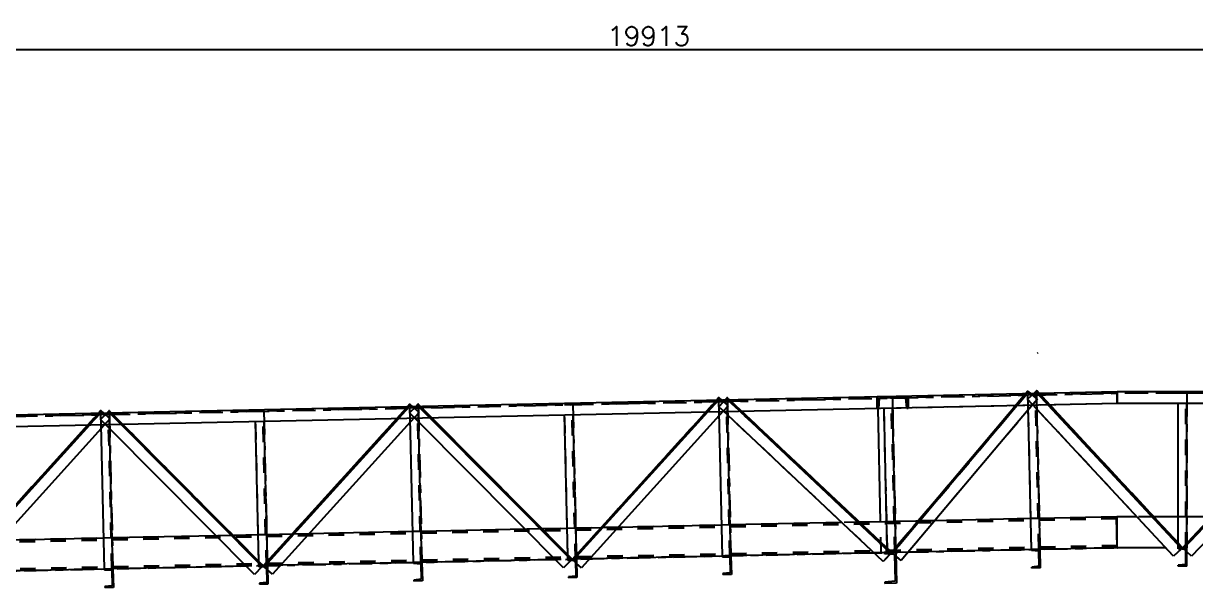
# Model space of a CAD drawing. Header units: millimetres. Extents: x 2368 to 8313, y 7493 to 11698.
# Drawn here: x 4255 to 4406.7, y 8305.8 to 8378.9 of the extents above; entities that cross this region are included whole.
import ezdxf

# ---------------------------------------------------------------- set-up
doc = ezdxf.new("R2010")
doc.units = ezdxf.units.MM
for name, pattern in [('XKITLINE00', [0]), ('XKITLINE02', [4, 2, -2]), ('XKITLINE03', [6, 3, -1, 1, -1])]:
    doc.linetypes.add(name, pattern=pattern)
doc.styles.add('ROMANS', font='romans.shx')
doc.dimstyles.new('MD300', dxfattribs={"dimtxt": 2.5, "dimasz": 2.5, "dimexe": 1, "dimexo": 1, "dimgap": 0.5, "dimtad": 1, "dimdec": 1, "dimlfac": 50, "dimrnd": 0.5, "dimdsep": 46, "dimtxsty": 'ROMANS', "dimcen": 1, "dimclrd": 146, "dimclre": 146, "dimclrt": 30, "dimadec": 1, "dimazin": 2, "dimtfac": 1, "dimtdec": 1, "dimtmove": 0, "dimatfit": 1, "dimfxl": 1, "dimtolj": 1, "dimtzin": 0, "dimlwd": -1, "dimlwe": -1, "dimarcsym": 0})

# ---------------------------------------------------------------- blocks, each defined once
blk = doc.blocks.new('*D52')
at = {"color": 146, "transparency": 16777216}
for p, q in [((4136.82, 8326.87), (4136.82, 8376.5)), ((4535.08, 8331.99), (4535.08, 8376.5)), ((4139.32, 8375.5), (4532.58, 8375.5))]:
    blk.add_line(p, q, dxfattribs=at)
for points in [[(4139.32, 8375.92), (4139.32, 8375.08), (4136.82, 8375.5)], [(4532.58, 8375.92), (4532.58, 8375.08), (4535.08, 8375.5)]]:
    blk.add_solid(points, dxfattribs=at)
at = {"layer": 'Defpoints', "color": 0, "transparency": 16777216}
for p in [(4535.08, 8375.5), (4535.08, 8330.99), (4136.82, 8325.87)]:
    blk.add_point(p, dxfattribs=at)
at = {"color": 30, "transparency": 16777216, "insert": (4335.95, 8377.25), "char_height": 2.5, "attachment_point": 5, "style": 'ROMANS'}
blk.add_mtext('\\A1;19913', dxfattribs=at)

msp = doc.modelspace()

# ---------------------------------------------------------------- linework, layer by layer
at = {"color": 7, "linetype": 'XKITLINE00'}
for p, q in [((4386.2858, 8336.1785), (4386.3687, 8336.262)), ((4396.5847, 8331.1614), (4153.0662, 8326.0379)), ((4365.514, 8330.5077), (4365.514, 8330.5384)), ((4366.9729, 8330.5384), (4365.514, 8330.5384)), ((4365.514, 8330.5384), (4365.514, 8330.5384)), ((4385.0254, 8331.2687), (4384.7243, 8330.9119)), ((4385.1477, 8331.1655), (4384.9374, 8330.9163)), ((4385.1477, 8331.1655), (4385.0254, 8331.2687)), ((4385.0255, 8331.2687), (4385.0254, 8331.2687)), ((4385.1477, 8331.1655), (4385.1478, 8331.1655)), ((4385.4307, 8330.9267), (4385.1478, 8331.1655)), ((4386.0476, 8331.2035), (4385.7569, 8330.9336)), ((4386.1648, 8331.3124), (4386.0476, 8331.2035)), ((4386.2879, 8330.9447), (4386.0476, 8331.2035)), ((4386.502, 8330.9493), (4386.1648, 8331.3124)), ((4396.6163, 8329.6617), (4396.5847, 8331.1614)), ((4396.5883, 8331.1614), (4396.5883, 8329.6614)), ((5216.5882, 8331.1614), (4396.5883, 8331.1614)), ((4396.6163, 8329.6617), (4153.0819, 8324.5379)), ((4305.0431, 8329.5869), (4304.7186, 8329.2286)), ((4305.1617, 8329.4795), (4304.9386, 8329.2332)), ((4305.4224, 8329.2434), (4305.0431, 8329.5869)), ((4306.1315, 8329.5731), (4305.8076, 8329.2515)), ((4306.2167, 8329.2601), (4306.0179, 8329.4603)), ((4306.4376, 8329.2647), (4306.1315, 8329.5731)), ((4345.0343, 8330.4278), (4344.7102, 8330.07)), ((4345.1529, 8330.3204), (4344.9303, 8330.0746)), ((4345.4131, 8330.0848), (4345.0343, 8330.4278)), ((4346.013, 8330.2984), (4345.8198, 8330.0933)), ((4346.1227, 8330.4149), (4346.013, 8330.2984)), ((4346.013, 8330.2984), (4346.013, 8330.2984)), ((4346.2217, 8330.1018), (4346.013, 8330.2984)), ((4346.1227, 8330.4149), (4346.1227, 8330.4149)), ((4346.45, 8330.1066), (4346.1227, 8330.4149)), ((4365.9606, 8314.3475), (4365.652, 8329.0103)), ((4366.8322, 8310.9076), (4366.4162, 8329.0263)), ((4383.4352, 8329.3844), (4367.3944, 8310.3774)), ((4367.93, 8311.0121), (4367.516, 8329.0495)), ((4383.6483, 8329.3889), (4367.5166, 8310.2742)), ((4369.344, 8329.0384), (4369.34, 8329.0879)), ((4369.514, 8329.0384), (4369.344, 8329.0384)), ((4369.344, 8329.0384), (4369.344, 8329.0384)), ((4369.514, 8329.0384), (4369.514, 8329.0915)), ((4369.514, 8329.0384), (4369.514, 8329.0384)), ((4385.4907, 8310.7568), (4385.0623, 8329.4186)), ((4386.5904, 8310.7821), (4386.162, 8329.4418)), ((4404.9207, 8310.8825), (4387.6546, 8329.4732)), ((4405.0379, 8310.9913), (4387.8688, 8329.4777)), ((5216.5882, 8329.6614), (4396.5883, 8329.6614)), ((4404.4879, 8311.5835), (4404.4879, 8329.6614)), ((4422.7413, 8329.6614), (4405.0379, 8310.9913)), ((4422.9618, 8329.6614), (4405.154, 8310.8813)), ((4405.5879, 8311.5714), (4405.5879, 8329.6614)), ((4424.4879, 8329.1781), (4406.199, 8309.8904)), ((4265.0515, 8328.7432), (4264.7291, 8328.3872)), ((4265.1701, 8328.6358), (4264.9491, 8328.3918)), ((4265.4284, 8328.4019), (4265.0515, 8328.7432)), ((4266.1403, 8328.7313), (4265.8168, 8328.4101)), ((4266.2251, 8328.4187), (4266.0267, 8328.6185)), ((4266.446, 8328.4233), (4266.1403, 8328.7313)), ((4303.3336, 8327.6991), (4286.0634, 8308.6277)), ((4303.5536, 8327.7037), (4286.182, 8308.5203)), ((4305.5082, 8309.074), (4305.0799, 8327.7358)), ((4306.608, 8309.0992), (4306.1796, 8327.759)), ((4325.9402, 8309.3949), (4307.6759, 8327.7905)), ((4326.0537, 8309.5076), (4307.8967, 8327.7951)), ((4325.4905, 8310.0749), (4325.0755, 8328.1565)), ((4343.3252, 8328.5405), (4326.0546, 8309.4686)), ((4343.5453, 8328.5451), (4326.1732, 8309.3612)), ((4326.5911, 8310.0611), (4326.1752, 8328.1797)), ((4345.0821, 8328.0969), (4327.2406, 8308.3946)), ((4345.4995, 8309.9149), (4345.0711, 8328.5772)), ((4346.5992, 8309.9401), (4346.1708, 8328.6004)), ((4366.2974, 8309.2132), (4346.1809, 8328.162)), ((4367.2848, 8310.2614), (4347.7797, 8328.6342)), ((4367.3945, 8310.3779), (4348.008, 8328.639)), ((4385.0754, 8328.8471), (4368.6172, 8309.3455)), ((4403.8656, 8309.9025), (4386.1733, 8328.9521)), ((4263.3441, 8326.8577), (4246.0722, 8307.7836)), ((4263.5642, 8326.8624), (4246.1908, 8307.6762)), ((4265.0993, 8326.4124), (4247.2582, 8306.7096)), ((4265.5171, 8308.2303), (4265.0883, 8326.8944)), ((4266.6168, 8308.2556), (4266.188, 8326.9176)), ((4284.9271, 8307.5385), (4266.1999, 8326.4003)), ((4285.949, 8308.5531), (4267.6843, 8326.9491)), ((4286.0625, 8308.6658), (4267.9051, 8326.9537)), ((4285.4993, 8309.2331), (4285.0843, 8327.3151)), ((4286.5999, 8309.2202), (4286.184, 8327.3383)), ((4305.0909, 8327.256), (4287.2494, 8307.5537)), ((4324.9183, 8308.3803), (4306.1915, 8327.2417)), ((4345.4076, 8313.9148), (4331.9835, 8313.6323)), ((4360.9585, 8314.2422), (4346.5074, 8313.938)), ((4366.7528, 8314.3641), (4363.2411, 8314.2902)), ((4370.8314, 8314.45), (4367.8526, 8314.3873)), ((4385.3988, 8314.7566), (4372.963, 8314.4949)), ((4396.504, 8314.9904), (4386.4986, 8314.7798)), ((4396.5882, 8310.9913), (4396.504, 8314.9904)), ((4396.5882, 8310.9913), (4396.5882, 8314.9913)), ((4399.1394, 8314.9913), (4396.5882, 8314.9913)), ((4404.4879, 8314.9913), (4401.323, 8314.9913)), ((4408.8308, 8314.9913), (4405.5879, 8314.9913)), ((4279.964, 8312.5373), (4266.5249, 8312.2544)), ((4285.4208, 8312.6521), (4282.1726, 8312.5838)), ((4289.791, 8312.7441), (4286.5206, 8312.6753)), ((4305.4164, 8313.073), (4291.9915, 8312.7904)), ((4319.9552, 8313.3791), (4306.5162, 8313.0962)), ((4325.412, 8313.4939), (4322.1638, 8313.4256)), ((4329.7831, 8313.5859), (4326.5118, 8313.5171)), ((4265.4252, 8312.2312), (4252.0023, 8311.9487)), ((4386.5904, 8310.7821), (4385.4907, 8310.7568)), ((4386.5904, 8310.7821), (4385.4907, 8310.7568)), ((4396.5882, 8310.9913), (4386.5904, 8310.7808)), ((4386.6455, 8308.3827), (4386.5904, 8310.7821)), ((4402.8544, 8310.9913), (4396.5882, 8310.9913)), ((4404.8594, 8310.8256), (4403.8656, 8309.9025)), ((4404.4879, 8310.9913), (4404.4879, 8311.3484)), ((4404.8196, 8310.9913), (4404.4879, 8310.9913)), ((4404.4879, 8310.8553), (4404.4879, 8310.9913)), ((4404.8196, 8310.9913), (4404.4879, 8310.9913)), ((4405.4479, 8310.7785), (4404.4879, 8310.8553)), ((4405.0379, 8310.9913), (4404.9207, 8310.8825)), ((4405.154, 8310.8813), (4405.0379, 8310.9913)), ((4405.4479, 8310.6026), (4405.2453, 8310.7947)), ((4405.5879, 8310.9913), (4405.2584, 8310.9913)), ((4405.5879, 8310.9913), (4405.2584, 8310.9913)), ((4405.4479, 8308.8041), (4405.4479, 8310.7785)), ((4405.5879, 8310.9913), (4405.5879, 8311.3388)), ((4405.5879, 8308.5913), (4405.5879, 8310.9913)), ((4323.8463, 8309.4601), (4306.608, 8309.0972)), ((4323.8466, 8309.4597), (4306.608, 8309.0968)), ((4325.882, 8309.3371), (4324.9183, 8308.3803)), ((4325.5039, 8309.4944), (4325.4959, 8309.8424)), ((4325.8339, 8309.502), (4325.5039, 8309.4944)), ((4325.8339, 8309.502), (4325.5039, 8309.4944)), ((4325.5039, 8309.4944), (4325.507, 8309.3584)), ((4326.4685, 8309.3037), (4325.507, 8309.3584)), ((4326.0537, 8309.5076), (4325.9402, 8309.3949)), ((4326.0902, 8309.5079), (4326.0543, 8309.5071)), ((4326.0902, 8309.5079), (4326.0543, 8309.507)), ((4326.1732, 8309.3612), (4326.0546, 8309.4686)), ((4326.4734, 8309.0893), (4326.2211, 8309.3178)), ((4326.6036, 8309.5197), (4326.3106, 8309.5129)), ((4326.6036, 8309.5197), (4326.3106, 8309.5129)), ((4326.4685, 8309.3037), (4326.5138, 8307.3298)), ((4326.6036, 8309.5197), (4326.5965, 8309.8286)), ((4326.6036, 8309.5197), (4326.6587, 8307.1203)), ((4345.4994, 8309.9155), (4328.2898, 8309.5532)), ((4345.4994, 8309.9159), (4328.2901, 8309.5536)), ((4346.5992, 8309.9401), (4345.4995, 8309.9149)), ((4346.5992, 8309.9401), (4345.4995, 8309.9149)), ((4345.4995, 8309.9149), (4345.5026, 8309.7789)), ((4346.4641, 8309.7242), (4345.5026, 8309.7789)), ((4345.8265, 8309.9224), (4345.8168, 8309.9222)), ((4346.0271, 8309.927), (4346.0196, 8309.9268)), ((4346.4641, 8309.7242), (4346.5094, 8307.7503)), ((4365.1131, 8310.3287), (4346.5992, 8309.939)), ((4365.1135, 8310.3284), (4346.5992, 8309.9386)), ((4346.5992, 8309.9401), (4346.6543, 8307.5408)), ((4367.1749, 8310.1447), (4366.2974, 8309.2132)), ((4367.1667, 8310.3726), (4366.4447, 8310.3574)), ((4366.4447, 8310.3574), (4366.4483, 8310.1875)), ((4367.7802, 8310.1091), (4366.4483, 8310.1875)), ((4366.8446, 8310.3637), (4366.8373, 8310.6829)), ((4367.1683, 8310.3712), (4366.8446, 8310.3637)), ((4367.3945, 8310.3779), (4367.2848, 8310.2614)), ((4367.2848, 8310.2614), (4367.2848, 8310.2614)), ((4367.5166, 8310.2742), (4367.3944, 8310.3774)), ((4367.3944, 8310.3774), (4367.3944, 8310.3774)), ((4367.3945, 8310.3779), (4367.3945, 8310.3779)), ((4367.5167, 8310.2742), (4367.5166, 8310.2742)), ((4367.9443, 8310.389), (4367.607, 8310.3812)), ((4367.9443, 8310.389), (4367.6075, 8310.3819)), ((4367.7814, 8310.0508), (4367.7073, 8310.1134)), ((4367.7802, 8310.1091), (4367.8527, 8306.6626)), ((4367.9443, 8310.389), (4367.9356, 8310.7706)), ((4367.9443, 8310.389), (4368.0285, 8306.3899)), ((4368.6172, 8309.3455), (4367.9545, 8309.9047)), ((4368.6172, 8309.3455), (4368.6172, 8309.3455)), ((4385.4906, 8310.7577), (4369.5254, 8310.4216)), ((4385.4938, 8310.6209), (4385.4907, 8310.7568)), ((4386.4553, 8310.5661), (4385.4938, 8310.6209)), ((4385.9314, 8310.7669), (4385.923, 8310.7668)), ((4386.5006, 8308.5922), (4386.4553, 8310.5661)), ((4406.199, 8309.8904), (4405.5879, 8310.4698)), ((4265.517, 8308.2319), (4248.3086, 8307.8696)), ((4265.517, 8308.2323), (4248.309, 8307.8701)), ((4266.6168, 8308.2556), (4265.5171, 8308.2303)), ((4266.6168, 8308.2556), (4265.5171, 8308.2303)), ((4265.5171, 8308.2303), (4265.5202, 8308.0943)), ((4266.4817, 8308.0396), (4265.5202, 8308.0943)), ((4266.4817, 8308.0396), (4266.5271, 8306.0657)), ((4283.8551, 8308.6183), (4266.6168, 8308.2554)), ((4283.8555, 8308.6179), (4266.6168, 8308.255)), ((4266.6168, 8308.2556), (4266.6719, 8305.8562)), ((4285.8916, 8308.4961), (4284.9271, 8307.5385)), ((4285.5126, 8308.6535), (4285.5047, 8309.0006)), ((4285.8418, 8308.6611), (4285.5126, 8308.6535)), ((4285.8418, 8308.661), (4285.5126, 8308.6535)), ((4285.5126, 8308.6535), (4285.5158, 8308.5175)), ((4286.4773, 8308.4628), (4285.5158, 8308.5175)), ((4286.0625, 8308.6658), (4285.949, 8308.5531)), ((4286.099, 8308.667), (4286.0628, 8308.6661)), ((4286.0989, 8308.6669), (4286.0628, 8308.6661)), ((4286.182, 8308.5203), (4286.0634, 8308.6277)), ((4286.4822, 8308.2484), (4286.2299, 8308.4769)), ((4286.6123, 8308.6787), (4286.3194, 8308.672)), ((4286.6123, 8308.6787), (4286.3194, 8308.672)), ((4286.4773, 8308.4628), (4286.5226, 8306.4889)), ((4286.6123, 8308.6787), (4286.6053, 8308.9877)), ((4286.6123, 8308.6787), (4286.6675, 8306.2794)), ((4287.2494, 8307.5537), (4286.6252, 8308.1189)), ((4305.5082, 8309.0737), (4288.2977, 8308.7114)), ((4305.5082, 8309.0741), (4288.2981, 8308.7118)), ((4306.608, 8309.0992), (4305.5082, 8309.074)), ((4306.608, 8309.0992), (4305.5082, 8309.0739)), ((4305.5082, 8309.0739), (4305.5114, 8308.938)), ((4306.4729, 8308.8832), (4305.5114, 8308.938)), ((4306.4729, 8308.8832), (4306.5182, 8306.9094)), ((4306.608, 8309.0992), (4306.6631, 8306.6998)), ((4327.2406, 8308.3946), (4326.6164, 8308.9598)), ((4346.5094, 8307.7503), (4345.5515, 8307.6515)), ((4366.2974, 8309.2132), (4366.2974, 8309.2132)), ((4386.5006, 8308.5922), (4385.5427, 8308.4934)), ((4385.5458, 8308.3575), (4385.5427, 8308.4934)), ((4386.6455, 8308.3827), (4385.5458, 8308.3575)), ((4405.4479, 8308.8041), (4404.4879, 8308.7273)), ((4404.4879, 8308.5913), (4404.4879, 8308.7273)), ((4405.5879, 8308.5913), (4404.4879, 8308.5913)), ((4286.5226, 8306.4889), (4285.5646, 8306.3901)), ((4285.5646, 8306.3901), (4285.5678, 8306.2541)), ((4286.6675, 8306.2794), (4285.5678, 8306.2541)), ((4306.5182, 8306.9094), (4305.5602, 8306.8105)), ((4305.5602, 8306.8105), (4305.5634, 8306.6746)), ((4306.6631, 8306.6998), (4305.5634, 8306.6746)), ((4326.5138, 8307.3298), (4325.5559, 8307.231)), ((4325.5559, 8307.231), (4325.559, 8307.095)), ((4326.6587, 8307.1203), (4325.559, 8307.095)), ((4345.5515, 8307.6515), (4345.5546, 8307.5155)), ((4346.6543, 8307.5408), (4345.5546, 8307.5155)), ((4367.8527, 8306.6626), (4366.5253, 8306.5283)), ((4366.5253, 8306.5283), (4366.5289, 8306.3583)), ((4368.0285, 8306.3899), (4366.5289, 8306.3583)), ((4266.5271, 8306.0657), (4265.5691, 8305.9669)), ((4265.5691, 8305.9669), (4265.5722, 8305.8309)), ((4266.6719, 8305.8562), (4265.5722, 8305.8309))]:
    msp.add_line(p, q, dxfattribs=at)
at = {"color": 1, "linetype": 'XKITLINE03'}
for p, q in [((4151.8676, 8325.8426), (4396.5883, 8330.9914)), ((4367.3944, 8310.3774), (4385.0255, 8331.2687)), ((4385.0255, 8331.2687), (4367.3948, 8310.3774)), ((4386.1314, 8330.7758), (4386.5904, 8310.7821)), ((4386.1314, 8330.7758), (4386.5904, 8310.7821)), ((4386.1648, 8331.3124), (4405.0379, 8310.9913)), ((4405.0379, 8310.9913), (4386.1648, 8331.3124)), ((5216.5881, 8330.9914), (4396.5882, 8330.9914)), ((5216.5882, 8330.9914), (4396.5883, 8330.9914)), ((4405.0379, 8310.9913), (4424.4936, 8331.5095)), ((4424.4936, 8331.5095), (4405.0379, 8310.9913)), ((4405.5879, 8330.9913), (4405.5879, 8310.9913)), ((4405.5879, 8330.9913), (4405.5879, 8310.9913)), ((4286.0634, 8308.6277), (4305.0431, 8329.5869)), ((4306.1315, 8329.5731), (4326.0537, 8309.5076)), ((4306.149, 8329.0939), (4306.608, 8309.0992)), ((4326.0546, 8309.4686), (4345.0343, 8330.4278)), ((4326.1446, 8329.5144), (4326.6036, 8309.5197)), ((4346.1227, 8330.4149), (4367.3945, 8310.3779)), ((4346.1402, 8329.9349), (4346.5992, 8309.9401)), ((4367.4854, 8330.3837), (4367.9443, 8310.389)), ((4367.4854, 8330.3837), (4367.9443, 8310.389)), ((4246.0722, 8307.7836), (4265.0515, 8328.7432)), ((4266.1403, 8328.7313), (4286.0625, 8308.6658)), ((4266.1574, 8328.2503), (4266.6168, 8308.2556)), ((4286.1534, 8328.6735), (4286.6123, 8308.6787)), ((4396.5882, 8310.9913), (4153.2075, 8305.8682)), ((4153.2075, 8305.8682), (4396.5882, 8310.9913)), ((4386.5904, 8310.7821), (4386.5904, 8310.7821)), ((4405.5879, 8310.9913), (4405.5879, 8310.9913)), ((4326.6036, 8309.5197), (4326.6036, 8309.5197)), ((4346.5992, 8309.9401), (4346.5992, 8309.9401)), ((4367.9443, 8310.389), (4367.9443, 8310.389)), ((4266.6168, 8308.2556), (4266.6168, 8308.2556)), ((4286.6123, 8308.6787), (4286.6123, 8308.6787)), ((4306.608, 8309.0992), (4306.608, 8309.0992))]:
    msp.add_line(p, q, dxfattribs=at)
at = {"color": 3, "linetype": 'XKITLINE02'}
for p, q in [((4396.5883, 8330.9914), (4153.068, 8325.8679)), ((4396.5847, 8331.1614), (4365.4831, 8330.5071)), ((4365.4831, 8330.5071), (4365.5146, 8329.0074)), ((4365.514, 8329.0384), (4365.514, 8330.5077)), ((4365.652, 8329.0103), (4365.6198, 8330.5384)), ((4396.5883, 8330.9914), (4365.7651, 8330.343)), ((4369.514, 8330.5384), (4366.9729, 8330.5384)), ((4385.0255, 8331.2687), (4367.3944, 8310.3774)), ((4385.0255, 8331.2687), (4367.3948, 8310.3774)), ((4385.0258, 8331.2687), (4367.395, 8310.3774)), ((4385.1478, 8331.1655), (4367.5167, 8310.2742)), ((4385.1478, 8331.1655), (4367.5171, 8310.2742)), ((4385.148, 8331.1655), (4367.5173, 8310.2742)), ((4369.5131, 8330.5919), (4369.5446, 8329.0922)), ((4369.514, 8329.0915), (4369.514, 8330.5384)), ((4369.514, 8330.5384), (4369.514, 8330.5384)), ((4384.7243, 8330.9119), (4383.4352, 8329.3844)), ((4384.9374, 8330.9163), (4383.6483, 8329.3889)), ((4386.1648, 8331.3124), (4384.9924, 8330.2235)), ((4385.7569, 8330.9336), (4384.9924, 8330.2235)), ((4386.2482, 8330.2368), (4385.0255, 8331.2687)), ((4386.2483, 8330.2368), (4385.0255, 8331.2687)), ((4385.0258, 8331.2687), (4385.0255, 8331.2687)), ((4385.148, 8331.1655), (4385.0258, 8331.2687)), ((4386.1314, 8330.7758), (4385.0317, 8330.7505)), ((4386.1314, 8330.7758), (4385.0317, 8330.7505)), ((4385.0623, 8329.4186), (4385.0317, 8330.7505)), ((4385.4907, 8310.7568), (4385.0317, 8330.7505)), ((4386.2483, 8330.2368), (4385.1478, 8331.1655)), ((4385.148, 8331.1655), (4385.1478, 8331.1655)), ((4386.2482, 8330.2368), (4385.4307, 8330.9267)), ((4386.4504, 8310.7789), (4385.9915, 8330.7726)), ((4386.4504, 8310.7789), (4385.9915, 8330.7726)), ((4404.9207, 8310.8825), (4386.0476, 8331.2035)), ((4386.162, 8329.4418), (4386.1314, 8330.7758)), ((4386.5904, 8310.7821), (4386.1314, 8330.7758)), ((4405.0379, 8310.9913), (4386.1648, 8331.3124)), ((4387.6546, 8329.4732), (4386.2879, 8330.9447)), ((4387.8688, 8329.4777), (4386.502, 8330.9493)), ((4396.6162, 8329.6617), (4396.5847, 8331.1614)), ((5216.5881, 8331.1614), (4396.5882, 8331.1614)), ((4396.5882, 8331.1614), (4396.5882, 8329.6614)), ((4396.5882, 8329.6614), (4396.5882, 8331.1614)), ((5216.5881, 8330.9914), (4396.5882, 8330.9914)), ((4396.5882, 8330.9914), (4396.5882, 8329.6614)), ((4396.5883, 8331.1614), (4396.5883, 8331.1614)), ((4396.5883, 8329.6614), (4396.5883, 8331.1614)), ((5216.5882, 8330.9914), (4396.5883, 8330.9914)), ((4396.5883, 8330.9914), (4396.5883, 8329.6614)), ((4405.5879, 8330.9913), (4404.4879, 8330.9913)), ((4404.4879, 8311.3484), (4404.4879, 8330.9913)), ((4405.5879, 8330.9913), (4404.4879, 8330.9913)), ((4404.4879, 8310.9913), (4404.4879, 8330.9913)), ((4424.4936, 8331.5095), (4405.0379, 8310.9913)), ((4424.6097, 8331.3994), (4405.154, 8310.8813)), ((4405.4479, 8310.9913), (4405.4479, 8330.9913)), ((4405.4479, 8310.9913), (4405.4479, 8330.9913)), ((4405.5879, 8311.3388), (4405.5879, 8330.9913)), ((4405.5879, 8310.9913), (4405.5879, 8330.9913)), ((4304.7186, 8329.2286), (4303.3336, 8327.6991)), ((4304.9386, 8329.2332), (4303.5536, 8327.7037)), ((4305.8076, 8329.2515), (4304.996, 8328.4457)), ((4306.149, 8329.0939), (4305.0493, 8329.0687)), ((4305.0799, 8327.7358), (4305.0493, 8329.0687)), ((4306.229, 8328.5129), (4305.4224, 8329.2434)), ((4306.468, 8309.096), (4306.009, 8329.0907)), ((4306.1315, 8329.5731), (4306.0179, 8329.4603)), ((4306.1796, 8327.759), (4306.149, 8329.0939)), ((4307.6759, 8327.7905), (4306.2167, 8329.2601)), ((4307.8967, 8327.7951), (4306.4376, 8329.2647)), ((4326.1446, 8329.5144), (4325.0449, 8329.4891)), ((4325.4959, 8309.8424), (4325.0449, 8329.4891)), ((4326.4636, 8309.5165), (4326.0046, 8329.5112)), ((4326.5965, 8309.8286), (4326.1446, 8329.5144)), ((4344.7102, 8330.07), (4343.3252, 8328.5405)), ((4344.9303, 8330.0746), (4343.5453, 8328.5451)), ((4346.1227, 8330.4149), (4345.0256, 8329.2502)), ((4345.8198, 8330.0933), (4345.0256, 8329.2502)), ((4345.0256, 8329.2502), (4345.0256, 8329.2502)), ((4366.2974, 8309.2132), (4345.0256, 8329.2502)), ((4346.1809, 8328.162), (4345.0256, 8329.2502)), ((4346.1402, 8329.9349), (4345.0405, 8329.9096)), ((4345.0711, 8328.5772), (4345.0405, 8329.9096)), ((4346.2203, 8329.3538), (4345.0821, 8328.0969)), ((4346.2203, 8329.3538), (4345.4131, 8330.0848)), ((4346.4592, 8309.9369), (4346.0002, 8329.9316)), ((4367.2848, 8310.2614), (4346.013, 8330.2984)), ((4367.3945, 8310.3779), (4346.1227, 8330.4149)), ((4346.1708, 8328.6004), (4346.1402, 8329.9349)), ((4347.7797, 8328.6342), (4346.2217, 8330.1018)), ((4348.008, 8328.639), (4346.45, 8330.1066)), ((4365.684, 8329.0384), (4365.514, 8329.0384)), ((4365.514, 8329.0384), (4365.514, 8329.0384)), ((4396.6162, 8329.6617), (4365.5146, 8329.0074)), ((4365.6859, 8329.011), (4365.5146, 8329.0074)), ((4365.7904, 8330.3684), (4365.684, 8329.0384)), ((4365.684, 8329.0384), (4365.684, 8329.0384)), ((4365.7651, 8330.343), (4365.6859, 8329.011)), ((4369.2376, 8330.3684), (4365.7904, 8330.3684)), ((4365.7904, 8330.3684), (4365.7904, 8330.3684)), ((4367.4854, 8330.3837), (4366.3857, 8330.3585)), ((4367.4854, 8330.3837), (4366.3857, 8330.3585)), ((4366.8373, 8310.6829), (4366.3857, 8330.3585)), ((4366.8446, 8310.3637), (4366.3857, 8330.3585)), ((4367.8044, 8310.3858), (4367.3454, 8330.3805)), ((4367.8044, 8310.3858), (4367.3454, 8330.3805)), ((4367.9356, 8310.7706), (4367.4854, 8330.3837)), ((4367.9443, 8310.389), (4367.4854, 8330.3837)), ((4386.2482, 8330.2368), (4368.6172, 8309.3455)), ((4386.2483, 8330.2368), (4368.6175, 8309.3455)), ((4386.2483, 8330.2368), (4368.6176, 8309.3455)), ((4369.34, 8329.0879), (4369.2376, 8330.3684)), ((4369.2376, 8330.3684), (4369.2376, 8330.3684)), ((4369.2382, 8330.416), (4369.3733, 8329.0886)), ((4386.1733, 8328.9521), (4384.9924, 8330.2235)), ((4403.8656, 8309.9025), (4384.9924, 8330.2235)), ((4386.2482, 8330.2368), (4385.0754, 8328.8471)), ((4386.2482, 8330.2368), (4386.2482, 8330.2368)), ((4386.2483, 8330.2368), (4386.2483, 8330.2368)), ((5216.5881, 8329.6614), (4396.5882, 8329.6614)), ((4396.5883, 8329.6614), (4396.5883, 8329.6614)), ((4396.5883, 8329.6614), (4396.5883, 8329.6614)), ((4425.6547, 8330.4086), (4406.199, 8309.8904)), ((4264.7291, 8328.3872), (4263.3441, 8326.8577)), ((4264.9491, 8328.3918), (4263.5642, 8326.8624)), ((4265.8168, 8328.4101), (4265.0048, 8327.6039)), ((4266.1999, 8326.4003), (4265.0048, 8327.6039)), ((4266.1574, 8328.2503), (4265.0577, 8328.225)), ((4265.0883, 8326.8944), (4265.0577, 8328.225)), ((4266.2375, 8327.6693), (4265.0993, 8326.4124)), ((4266.2375, 8327.6693), (4265.4284, 8328.4019)), ((4266.4768, 8308.2524), (4266.0174, 8328.2471)), ((4266.1403, 8328.7313), (4266.0267, 8328.6185)), ((4266.188, 8326.9176), (4266.1574, 8328.2503)), ((4267.6843, 8326.9491), (4266.2251, 8328.4187)), ((4267.9051, 8326.9537), (4266.446, 8328.4233)), ((4286.1534, 8328.6735), (4285.0537, 8328.6482)), ((4285.5047, 8309.0006), (4285.0537, 8328.6482)), ((4286.4724, 8308.6755), (4286.0134, 8328.6703)), ((4286.6053, 8308.9877), (4286.1534, 8328.6735)), ((4306.1915, 8327.2417), (4304.996, 8328.4457)), ((4306.229, 8328.5129), (4305.0909, 8327.256)), ((4396.504, 8314.9904), (4153.1233, 8309.8673)), ((4396.5076, 8314.8204), (4153.1268, 8309.6974)), ((4396.5076, 8314.8204), (4153.1269, 8309.6974)), ((4396.5098, 8314.7141), (4153.1291, 8309.591)), ((4396.5098, 8314.714), (4153.1291, 8309.591)), ((4346.5074, 8313.938), (4345.4076, 8313.9148)), ((4363.2411, 8314.2902), (4360.9585, 8314.2422)), ((4366.0448, 8310.348), (4365.9606, 8314.3475)), ((4367.8526, 8314.3873), (4366.7528, 8314.3641)), ((4372.963, 8314.4949), (4370.8314, 8314.45)), ((4386.4986, 8314.7798), (4385.3988, 8314.7566)), ((4396.5882, 8310.9913), (4396.504, 8314.9904)), ((4396.5882, 8310.9913), (4396.5882, 8314.9913)), ((4401.323, 8314.9913), (4399.1394, 8314.9913)), ((4405.5879, 8314.9913), (4404.4879, 8314.9913)), ((4282.1726, 8312.5838), (4279.964, 8312.5373)), ((4286.5206, 8312.6753), (4285.4208, 8312.6521)), ((4291.9915, 8312.7904), (4289.791, 8312.7441)), ((4306.5162, 8313.0962), (4305.4164, 8313.073)), ((4322.1638, 8313.4256), (4319.9552, 8313.3791)), ((4326.5118, 8313.5171), (4325.412, 8313.4939)), ((4331.9835, 8313.6323), (4329.7831, 8313.5859)), ((4396.5824, 8311.2676), (4153.2016, 8306.1446)), ((4396.5824, 8311.2676), (4153.2017, 8306.1445)), ((4396.5846, 8311.1612), (4153.2039, 8306.0382)), ((4396.5846, 8311.1612), (4153.2039, 8306.0382)), ((4396.5882, 8310.9913), (4153.2075, 8305.8682)), ((4266.5249, 8312.2544), (4265.4252, 8312.2312)), ((4396.5882, 8310.9913), (4345.4994, 8309.9159)), ((4366.8373, 8310.6829), (4366.8322, 8310.9076)), ((4367.9356, 8310.7706), (4367.93, 8311.0121)), ((4386.5904, 8310.7821), (4385.4907, 8310.7568)), ((4386.5904, 8310.7808), (4385.9314, 8310.7669)), ((4405.0379, 8310.9913), (4403.8656, 8309.9025)), ((4404.4879, 8311.3484), (4404.4879, 8311.5835)), ((4405.5879, 8310.9913), (4404.4879, 8310.9913)), ((4405.2584, 8310.9913), (4404.8196, 8310.9913)), ((4405.2584, 8310.9913), (4404.8196, 8310.9913)), ((4404.9207, 8310.8825), (4404.8594, 8310.8256)), ((4405.2453, 8310.7947), (4405.0379, 8310.9913)), ((4406.199, 8309.8904), (4405.0379, 8310.9913)), ((4405.5879, 8311.3388), (4405.5879, 8311.5714)), ((4328.2901, 8309.5536), (4323.8463, 8309.4601)), ((4328.2898, 8309.5532), (4323.8466, 8309.4597)), ((4325.4959, 8309.8424), (4325.4905, 8310.0749)), ((4326.0543, 8309.5071), (4325.8339, 8309.502)), ((4326.0543, 8309.507), (4325.8339, 8309.502)), ((4325.9402, 8309.3949), (4325.882, 8309.3371)), ((4326.2211, 8309.3178), (4326.0546, 8309.4686)), ((4326.3106, 8309.5129), (4326.0902, 8309.5079)), ((4326.3106, 8309.5129), (4326.0902, 8309.5079)), ((4326.5965, 8309.8286), (4326.5911, 8310.0611)), ((4345.8168, 8309.9222), (4345.4994, 8309.9155)), ((4346.5992, 8309.9386), (4345.8265, 8309.9224)), ((4369.5254, 8310.4216), (4365.1131, 8310.3287)), ((4366.0448, 8310.348), (4365.1135, 8310.3284)), ((4367.3945, 8310.3779), (4366.2974, 8309.2132)), ((4367.9443, 8310.389), (4366.8446, 8310.3637)), ((4367.6075, 8310.3819), (4367.1667, 8310.3726)), ((4367.607, 8310.3812), (4367.1683, 8310.3712)), ((4367.2848, 8310.2614), (4367.1749, 8310.1447)), ((4368.6172, 8309.3455), (4367.3944, 8310.3774)), ((4368.6175, 8309.3455), (4367.3948, 8310.3774)), ((4367.395, 8310.3774), (4367.3948, 8310.3774)), ((4367.5173, 8310.2742), (4367.395, 8310.3774)), ((4367.7073, 8310.1134), (4367.5167, 8310.2742)), ((4368.6176, 8309.3455), (4367.5171, 8310.2742)), ((4367.5173, 8310.2742), (4367.5171, 8310.2742)), ((4367.9545, 8309.9047), (4367.7814, 8310.0508)), ((4368.6176, 8309.3455), (4368.6175, 8309.3455)), ((4385.923, 8310.7668), (4385.4906, 8310.7577)), ((4405.5879, 8310.4698), (4405.4479, 8310.6026)), ((4266.6168, 8308.2554), (4265.517, 8308.2323)), ((4266.6168, 8308.255), (4265.517, 8308.2319)), ((4288.2981, 8308.7118), (4283.8551, 8308.6183)), ((4288.2977, 8308.7114), (4283.8555, 8308.6179)), ((4285.5047, 8309.0006), (4285.4993, 8309.2331)), ((4286.0628, 8308.6661), (4285.8418, 8308.661)), ((4286.0628, 8308.6661), (4285.8418, 8308.6611)), ((4285.949, 8308.5531), (4285.8916, 8308.4961)), ((4286.2299, 8308.4769), (4286.0634, 8308.6277)), ((4286.3194, 8308.672), (4286.0989, 8308.6669)), ((4286.3194, 8308.672), (4286.099, 8308.667)), ((4286.6252, 8308.1189), (4286.4822, 8308.2484)), ((4286.6053, 8308.9877), (4286.5999, 8309.2202)), ((4306.608, 8309.0972), (4305.5082, 8309.0741)), ((4306.608, 8309.0968), (4305.5082, 8309.0737)), ((4326.6164, 8308.9598), (4326.4734, 8309.0893))]:
    msp.add_line(p, q, dxfattribs=at)
at = {"color": 1, "linetype": 'XKITLINE00'}
for p, q in [((4385.0217, 8331.2595), (4385.0217, 8331.2595)), ((4385.0217, 8331.2595), (4385.0217, 8331.2595)), ((4386.1276, 8330.7665), (4386.1276, 8330.7665)), ((4386.1276, 8330.7665), (4386.1276, 8330.7665)), ((4386.161, 8331.3031), (4386.161, 8331.3031)), ((4386.161, 8331.3031), (4386.161, 8331.3031)), ((4396.5844, 8330.9822), (4396.5844, 8330.9822)), ((4396.5844, 8330.9822), (4396.5844, 8330.9822)), ((4396.5845, 8330.9822), (4396.5845, 8330.9822)), ((4405.5841, 8330.982), (4405.5841, 8330.982)), ((4405.5841, 8330.982), (4405.5841, 8330.982)), ((4305.0392, 8329.5776), (4305.0392, 8329.5776)), ((4306.1276, 8329.5638), (4306.1276, 8329.5638)), ((4306.1451, 8329.0847), (4306.1451, 8329.0847)), ((4326.1408, 8329.5052), (4326.1408, 8329.5052)), ((4345.0305, 8330.4186), (4345.0305, 8330.4186)), ((4346.1188, 8330.4056), (4346.1188, 8330.4056)), ((4346.1364, 8329.9256), (4346.1364, 8329.9256)), ((4367.4815, 8330.3745), (4367.4815, 8330.3745)), ((4367.4815, 8330.3745), (4367.4815, 8330.3745)), ((4265.0476, 8328.734), (4265.0476, 8328.734)), ((4266.1364, 8328.722), (4266.1364, 8328.722)), ((4266.1536, 8328.241), (4266.1536, 8328.241)), ((4286.1495, 8328.6642), (4286.1495, 8328.6642)), ((4396.5844, 8314.982), (4396.5844, 8314.982)), ((4396.5844, 8314.982), (4396.5844, 8314.982)), ((4396.5843, 8310.982), (4396.5843, 8310.982)), ((4396.5844, 8310.982), (4396.5844, 8310.982)), ((4405.0341, 8310.9821), (4405.0341, 8310.9821)), ((4405.0341, 8310.9821), (4405.0341, 8310.9821)), ((4405.0341, 8310.9821), (4405.0341, 8310.9821)), ((4405.0341, 8310.9821), (4405.0341, 8310.9821)), ((4405.5841, 8310.982), (4405.5841, 8310.982)), ((4405.5841, 8310.982), (4405.5841, 8310.982)), ((4405.5841, 8310.982), (4405.5841, 8310.982)), ((4326.0499, 8309.4984), (4326.0499, 8309.4984)), ((4326.0508, 8309.4593), (4326.0508, 8309.4593)), ((4326.5997, 8309.5104), (4326.5997, 8309.5104)), ((4326.5997, 8309.5104), (4326.5997, 8309.5104)), ((4346.5953, 8309.9309), (4346.5953, 8309.9309)), ((4346.5953, 8309.9309), (4346.5953, 8309.9309)), ((4367.3906, 8310.3682), (4367.3906, 8310.3682)), ((4367.3907, 8310.3686), (4367.3907, 8310.3686)), ((4367.391, 8310.3682), (4367.391, 8310.3682)), ((4367.9405, 8310.3798), (4367.9405, 8310.3798)), ((4367.9405, 8310.3798), (4367.9405, 8310.3798)), ((4367.9405, 8310.3798), (4367.9405, 8310.3798)), ((4386.5865, 8310.7729), (4386.5865, 8310.7729)), ((4386.5865, 8310.7729), (4386.5865, 8310.7729)), ((4386.5865, 8310.7728), (4386.5865, 8310.7728)), ((4266.613, 8308.2463), (4266.613, 8308.2463)), ((4266.613, 8308.2463), (4266.613, 8308.2463)), ((4286.0587, 8308.6566), (4286.0587, 8308.6566)), ((4286.0595, 8308.6184), (4286.0595, 8308.6184)), ((4286.6085, 8308.6695), (4286.6085, 8308.6695)), ((4286.6085, 8308.6695), (4286.6085, 8308.6695)), ((4306.6041, 8309.09), (4306.6041, 8309.09)), ((4306.6041, 8309.09), (4306.6041, 8309.09))]:
    msp.add_line(p, q, dxfattribs=at)
for centre in [(4385.0255, 8331.2687), (4385.0255, 8331.2687), (4386.1314, 8330.7758), (4386.1314, 8330.7758), (4386.1648, 8331.3124), (4386.1648, 8331.3124), (4396.5882, 8330.9914), (4396.5883, 8330.9914), (4396.5883, 8330.9914), (4405.5879, 8330.9913), (4405.5879, 8330.9913), (4305.0431, 8329.5869), (4306.1315, 8329.5731), (4306.149, 8329.0939), (4326.1446, 8329.5144), (4345.0343, 8330.4278), (4346.1227, 8330.4149), (4346.1402, 8329.9349), (4367.4854, 8330.3837), (4367.4854, 8330.3837), (4265.0515, 8328.7432), (4266.1403, 8328.7313), (4266.1574, 8328.2503), (4286.1534, 8328.6735), (4396.5882, 8314.9913), (4396.5882, 8314.9913), (4386.5904, 8310.7821), (4386.5904, 8310.7821), (4386.5904, 8310.7821), (4396.5882, 8310.9913), (4396.5882, 8310.9913), (4405.0379, 8310.9913), (4405.0379, 8310.9913), (4405.0379, 8310.9913), (4405.0379, 8310.9913), (4405.5879, 8310.9913), (4405.5879, 8310.9913), (4405.5879, 8310.9913), (4326.0537, 8309.5076), (4326.0546, 8309.4686), (4326.6036, 8309.5197), (4326.6036, 8309.5197), (4346.5992, 8309.9401), (4346.5992, 8309.9401), (4367.3944, 8310.3774), (4367.3945, 8310.3779), (4367.3948, 8310.3774), (4367.9443, 8310.389), (4367.9443, 8310.389), (4367.9443, 8310.389), (4266.6168, 8308.2556), (4266.6168, 8308.2556), (4286.0625, 8308.6658), (4286.0634, 8308.6277), (4286.6123, 8308.6787), (4286.6123, 8308.6787), (4306.608, 8309.0992), (4306.608, 8309.0992)]:
    msp.add_circle(centre, 0.01, dxfattribs=at)

# ---------------------------------------------------------------- dimensions: what is measured, and where the dimension line sits
dim = msp.add_linear_dim(base=(4535.0836, 8375.5), p1=(4136.8227, 8325.8679), p2=(4535.0836, 8330.9914), dimstyle='MD300')
dim.commit()
dim.dimension.update_dxf_attribs({"geometry": '*D52', "text_midpoint": (4335.9531, 8377.25)})

doc.saveas('drawing.dxf')
